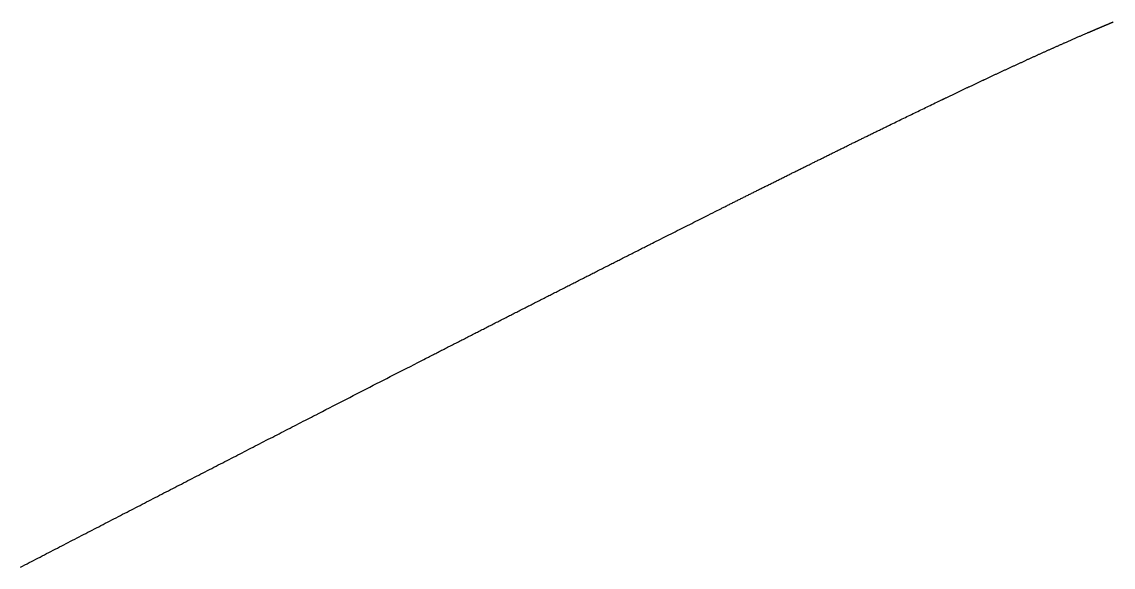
# Model space of a CAD drawing. Header units: millimetres. Extents: x 0 to 2438, y 0 to 1219.
# Drawn here: x 925.7966 to 925.9769, y 180.8566 to 180.9467 of the extents above; entities that cross this region are included whole.
import ezdxf

# ---------------------------------------------------------------- set-up
doc = ezdxf.new("R2010")
doc.units = ezdxf.units.MM
doc.layers.add('TEST_CUT_FIRST', color=1, linetype='Continuous')

msp = doc.modelspace()

# ---------------------------------------------------------------- linework, layer by layer
at = {"layer": 'TEST_CUT_FIRST'}
msp.add_lwpolyline([(925.79634, 180.85655), (925.7967, 180.85674), (925.79706, 180.85693), (925.79742, 180.85711), (925.79778, 180.8573), (925.79814, 180.85748), (925.7985, 180.85767), (925.79886, 180.85786), (925.79921, 180.85804), (925.79957, 180.85823), (925.79993, 180.85841), (925.80029, 180.8586), (925.80065, 180.85879), (925.80101, 180.85897), (925.80137, 180.85916), (925.80173, 180.85934), (925.80209, 180.85953), (925.80245, 180.85972), (925.80281, 180.8599), (925.80317, 180.86009), (925.80352, 180.86027), (925.80388, 180.86046), (925.80424, 180.86064), (925.8046, 180.86083), (925.80496, 180.86102), (925.80532, 180.8612), (925.80568, 180.86139), (925.80604, 180.86157), (925.8064, 180.86176), (925.80676, 180.86194), (925.80712, 180.86213), (925.80748, 180.86232), (925.80784, 180.8625), (925.80819, 180.86269), (925.80855, 180.86287), (925.80891, 180.86306), (925.80927, 180.86324), (925.80963, 180.86343), (925.80999, 180.86362), (925.81035, 180.8638), (925.81071, 180.86399), (925.81107, 180.86417), (925.81143, 180.86436), (925.81179, 180.86454), (925.81215, 180.86473), (925.81251, 180.86492), (925.81286, 180.8651), (925.81322, 180.86529), (925.81358, 180.86547), (925.81394, 180.86566), (925.8143, 180.86584), (925.81466, 180.86603), (925.81502, 180.86621), (925.81538, 180.8664), (925.81574, 180.86658), (925.8161, 180.86677), (925.81646, 180.86696), (925.81682, 180.86714), (925.81718, 180.86733), (925.81753, 180.86751), (925.81789, 180.8677), (925.81825, 180.86788), (925.81861, 180.86807), (925.81897, 180.86825), (925.81933, 180.86844), (925.81969, 180.86862), (925.82005, 180.86881), (925.82041, 180.86899), (925.82077, 180.86918), (925.82113, 180.86937), (925.82149, 180.86955), (925.82185, 180.86974), (925.8222, 180.86992), (925.82256, 180.87011), (925.82292, 180.87029), (925.82328, 180.87048), (925.82364, 180.87066), (925.824, 180.87085), (925.82436, 180.87103), (925.82472, 180.87122), (925.82508, 180.8714), (925.82544, 180.87159), (925.8258, 180.87177), (925.82616, 180.87196), (925.82651, 180.87214), (925.82687, 180.87233), (925.82723, 180.87251), (925.82759, 180.8727), (925.82795, 180.87288), (925.82831, 180.87307), (925.82867, 180.87325), (925.82903, 180.87344), (925.82939, 180.87362), (925.82975, 180.87381), (925.83011, 180.87399), (925.83047, 180.87418), (925.83082, 180.87436), (925.83118, 180.87455), (925.83154, 180.87473), (925.8319, 180.87492), (925.83226, 180.8751), (925.83262, 180.87529), (925.83298, 180.87547), (925.83334, 180.87566), (925.8337, 180.87584), (925.83406, 180.87603), (925.83442, 180.87621), (925.83478, 180.8764), (925.83513, 180.87658), (925.83549, 180.87677), (925.83585, 180.87695), (925.83621, 180.87714), (925.83657, 180.87732), (925.83693, 180.87751), (925.83729, 180.87769), (925.83765, 180.87788), (925.83801, 180.87806), (925.83837, 180.87825), (925.83873, 180.87843), (925.83908, 180.87861), (925.83944, 180.8788), (925.8398, 180.87898), (925.84016, 180.87917), (925.84052, 180.87935), (925.84088, 180.87954), (925.84124, 180.87972), (925.84159, 180.8799), (925.84195, 180.88009), (925.84232, 180.88028), (925.84269, 180.88047), (925.84305, 180.88065), (925.84341, 180.88084), (925.84375, 180.88101), (925.84408, 180.88118), (925.84441, 180.88135), (925.84477, 180.88154), (925.84519, 180.88175), (925.84569, 180.88201), (925.84624, 180.88229), (925.84682, 180.88259), (925.84741, 180.88289), (925.84799, 180.88319), (925.84854, 180.88347), (925.84909, 180.88375), (925.84964, 180.88404), (925.85019, 180.88432), (925.85075, 180.8846), (925.8513, 180.88489), (925.85186, 180.88518), (925.85242, 180.88546), (925.85298, 180.88575), (925.85353, 180.88603), (925.85409, 180.88632), (925.85464, 180.8866), (925.85519, 180.88689), (925.85575, 180.88717), (925.85631, 180.88746), (925.85687, 180.88774), (925.85743, 180.88803), (925.85799, 180.88831), (925.85853, 180.8886), (925.85907, 180.88887), (925.85961, 180.88915), (925.86017, 180.88943), (925.86076, 180.88973), (925.86137, 180.89005), (925.86198, 180.89036), (925.86254, 180.89064), (925.86298, 180.89087), (925.86329, 180.89103), (925.86349, 180.89113), (925.86363, 180.89121), (925.86377, 180.89127), (925.86394, 180.89136), (925.86413, 180.89146), (925.86434, 180.89157), (925.86456, 180.89168), (925.86476, 180.89178), (925.86496, 180.89188), (925.86515, 180.89198), (925.86534, 180.89208), (925.86554, 180.89218), (925.86574, 180.89228), (925.86593, 180.89238), (925.86613, 180.89248), (925.86633, 180.89258), (925.86653, 180.89268), (925.86672, 180.89279), (925.86692, 180.89289), (925.86712, 180.89299), (925.86731, 180.89309), (925.86751, 180.89319), (925.86771, 180.89329), (925.8679, 180.89339), (925.8681, 180.89349), (925.8683, 180.89359), (925.86849, 180.89369), (925.86869, 180.89379), (925.86889, 180.89389), (925.86909, 180.89399), (925.86928, 180.89409), (925.86948, 180.89419), (925.86968, 180.89429), (925.86987, 180.89439), (925.87007, 180.8945), (925.87027, 180.8946), (925.87046, 180.8947), (925.87066, 180.8948), (925.87086, 180.8949), (925.87105, 180.895), (925.87125, 180.8951), (925.87145, 180.8952), (925.87164, 180.8953), (925.87184, 180.8954), (925.87204, 180.8955), (925.87224, 180.8956), (925.87243, 180.8957), (925.87263, 180.8958), (925.87283, 180.8959), (925.87302, 180.896), (925.87322, 180.8961), (925.87342, 180.8962), (925.87361, 180.8963), (925.87381, 180.8964), (925.87401, 180.8965), (925.8742, 180.8966), (925.8744, 180.89671), (925.8746, 180.89681), (925.87479, 180.89691), (925.87499, 180.89701), (925.87519, 180.89711), (925.87539, 180.89721), (925.87558, 180.89731), (925.87578, 180.89741), (925.87598, 180.89751), (925.87617, 180.89761), (925.87637, 180.89771), (925.87657, 180.89781), (925.87676, 180.89791), (925.87696, 180.89801), (925.87716, 180.89811), (925.87735, 180.89821), (925.87755, 180.89831), (925.87775, 180.89841), (925.87794, 180.89851), (925.87814, 180.89861), (925.87834, 180.89871), (925.87853, 180.89881), (925.87873, 180.89891), (925.87893, 180.89901), (925.87912, 180.89911), (925.87932, 180.89921), (925.87952, 180.89931), (925.87971, 180.89941), (925.87991, 180.89951), (925.88011, 180.89961), (925.8803, 180.89971), (925.8805, 180.89981), (925.8807, 180.89991), (925.8809, 180.90001), (925.88109, 180.90011), (925.88129, 180.90021), (925.88149, 180.90031), (925.88168, 180.90041), (925.88188, 180.90051), (925.88208, 180.90061), (925.88227, 180.90071), (925.88247, 180.90081), (925.88267, 180.90091), (925.88286, 180.90101), (925.88306, 180.90111), (925.88326, 180.90121), (925.88345, 180.90131), (925.88365, 180.90142), (925.88385, 180.90152), (925.88404, 180.90162), (925.88424, 180.90172), (925.88444, 180.90182), (925.88463, 180.90192), (925.88483, 180.90201), (925.88503, 180.90211), (925.88522, 180.90221), (925.88542, 180.90231), (925.88562, 180.90241), (925.88581, 180.90251), (925.88601, 180.90261), (925.88621, 180.90271), (925.8864, 180.90281), (925.8866, 180.90291), (925.8868, 180.90301), (925.88699, 180.90311), (925.88719, 180.90321), (925.88739, 180.90331), (925.88758, 180.90341), (925.88778, 180.90351), (925.88798, 180.90361), (925.88817, 180.90371), (925.88837, 180.90381), (925.88857, 180.90391), (925.88876, 180.90401), (925.88896, 180.90411), (925.88916, 180.90421), (925.88935, 180.90431), (925.88955, 180.90441), (925.88975, 180.90451), (925.88994, 180.90461), (925.89014, 180.90471), (925.89034, 180.90481), (925.89053, 180.90491), (925.89073, 180.90501), (925.89093, 180.90511), (925.89112, 180.90521), (925.89132, 180.90531), (925.89151, 180.90541), (925.89171, 180.90551), (925.89191, 180.90561), (925.8921, 180.90571), (925.8923, 180.90581), (925.8925, 180.90591), (925.89269, 180.90601), (925.89289, 180.90611), (925.89309, 180.90621), (925.89328, 180.90631), (925.89348, 180.9064), (925.89368, 180.9065), (925.89387, 180.9066), (925.89407, 180.9067), (925.89427, 180.9068), (925.89446, 180.9069), (925.89466, 180.907), (925.89486, 180.9071), (925.89505, 180.9072), (925.89525, 180.9073), (925.89544, 180.9074), (925.89564, 180.9075), (925.89584, 180.9076), (925.89603, 180.9077), (925.89623, 180.9078), (925.89643, 180.9079), (925.89662, 180.908), (925.89682, 180.90809), (925.89702, 180.90819), (925.89721, 180.90829), (925.89741, 180.90839), (925.8976, 180.90849), (925.8978, 180.90859), (925.898, 180.90869), (925.89819, 180.90879), (925.89839, 180.90889), (925.89858, 180.90899), (925.89878, 180.90909), (925.89898, 180.90919), (925.89918, 180.90929), (925.89938, 180.90939), (925.89958, 180.90949), (925.89978, 180.90959), (925.89996, 180.90968), (925.90013, 180.90977), (925.90031, 180.90986), (925.9005, 180.90996), (925.90075, 180.91008), (925.90104, 180.91023), (925.90139, 180.9104), (925.90175, 180.91059), (925.90212, 180.91077), (925.90247, 180.91095), (925.90282, 180.91112), (925.90315, 180.91129), (925.90349, 180.91146), (925.90383, 180.91163), (925.90417, 180.91181), (925.90452, 180.91198), (925.90486, 180.91216), (925.90521, 180.91233), (925.90555, 180.9125), (925.90589, 180.91267), (925.90623, 180.91285), (925.90658, 180.91302), (925.90692, 180.91319), (925.90726, 180.91336), (925.9076, 180.91354), (925.90795, 180.91371), (925.9083, 180.91388), (925.90864, 180.91406), (925.90898, 180.91423), (925.90931, 180.91439), (925.90965, 180.91456), (925.90999, 180.91473), (925.91035, 180.91491), (925.91072, 180.9151), (925.9111, 180.91529), (925.91144, 180.91546), (925.91172, 180.9156), (925.91193, 180.91571), (925.91207, 180.91578), (925.91219, 180.91584), (925.91231, 180.9159), (925.91244, 180.91596), (925.91258, 180.91604), (925.91274, 180.91611), (925.91289, 180.91619), (925.91304, 180.91627), (925.91319, 180.91634), (925.91333, 180.91641), (925.91348, 180.91649), (925.91362, 180.91656), (925.91377, 180.91663), (925.91392, 180.91671), (925.91407, 180.91678), (925.91421, 180.91685), (925.91436, 180.91693), (925.91451, 180.917), (925.91465, 180.91707), (925.9148, 180.91715), (925.91494, 180.91722), (925.91509, 180.91729), (925.91524, 180.91737), (925.91538, 180.91744), (925.91553, 180.91751), (925.91568, 180.91759), (925.91582, 180.91766), (925.91597, 180.91773), (925.91612, 180.91781), (925.91626, 180.91788), (925.91641, 180.91795), (925.91656, 180.91803), (925.9167, 180.9181), (925.91685, 180.91817), (925.917, 180.91825), (925.91714, 180.91832), (925.91729, 180.91839), (925.91744, 180.91847), (925.91758, 180.91854), (925.91773, 180.91861), (925.91788, 180.91869), (925.91802, 180.91876), (925.91817, 180.91883), (925.91831, 180.9189), (925.91846, 180.91898), (925.91861, 180.91905), (925.91875, 180.91912), (925.9189, 180.9192), (925.91905, 180.91927), (925.91919, 180.91934), (925.91934, 180.91942), (925.91949, 180.91949), (925.91963, 180.91956), (925.91978, 180.91964), (925.91993, 180.91971), (925.92007, 180.91978), (925.92022, 180.91985), (925.92036, 180.91993), (925.92051, 180.92), (925.92066, 180.92007), (925.9208, 180.92015), (925.92095, 180.92022), (925.9211, 180.92029), (925.92124, 180.92037), (925.92139, 180.92044), (925.92154, 180.92051), (925.92168, 180.92058), (925.92183, 180.92066), (925.92197, 180.92073), (925.92212, 180.9208), (925.92227, 180.92088), (925.92241, 180.92095), (925.92256, 180.92102), (925.92271, 180.92109), (925.92285, 180.92117), (925.923, 180.92124), (925.92314, 180.92131), (925.92329, 180.92138), (925.92344, 180.92146), (925.92358, 180.92153), (925.92373, 180.9216), (925.92387, 180.92168), (925.92402, 180.92175), (925.92417, 180.92182), (925.92431, 180.92189), (925.92446, 180.92197), (925.92461, 180.92204), (925.92475, 180.92211), (925.9249, 180.92218), (925.92504, 180.92226), (925.92519, 180.92233), (925.92534, 180.9224), (925.92548, 180.92247), (925.92563, 180.92255), (925.92577, 180.92262), (925.92592, 180.92269), (925.92607, 180.92276), (925.92621, 180.92284), (925.92636, 180.92291), (925.9265, 180.92298), (925.92665, 180.92305), (925.9268, 180.92313), (925.92694, 180.9232), (925.92709, 180.92327), (925.92723, 180.92334), (925.92738, 180.92341), (925.92752, 180.92349), (925.92767, 180.92356), (925.92782, 180.92363), (925.92796, 180.9237), (925.92811, 180.92378), (925.92825, 180.92385), (925.9284, 180.92392), (925.92855, 180.92399), (925.92869, 180.92406), (925.92884, 180.92414), (925.92898, 180.92421), (925.92913, 180.92428), (925.92927, 180.92435), (925.92942, 180.92442), (925.92957, 180.9245), (925.92971, 180.92457), (925.92986, 180.92464), (925.93, 180.92471), (925.93015, 180.92479), (925.9303, 180.92486), (925.93044, 180.92493), (925.93059, 180.925), (925.93073, 180.92507), (925.93088, 180.92514), (925.93102, 180.92522), (925.93117, 180.92529), (925.93131, 180.92536), (925.93146, 180.92543), (925.9316, 180.9255), (925.93175, 180.92558), (925.9319, 180.92565), (925.93204, 180.92572), (925.93219, 180.92579), (925.93233, 180.92586), (925.93248, 180.92593), (925.93262, 180.92601), (925.93277, 180.92608), (925.93291, 180.92615), (925.93306, 180.92622), (925.9332, 180.92629), (925.93335, 180.92636), (925.9335, 180.92643), (925.93364, 180.92651), (925.93379, 180.92658), (925.93393, 180.92665), (925.93408, 180.92672), (925.93422, 180.92679), (925.93437, 180.92686), (925.93451, 180.92693), (925.93466, 180.92701), (925.9348, 180.92708), (925.93495, 180.92715), (925.93509, 180.92722), (925.93524, 180.92729), (925.93538, 180.92736), (925.93553, 180.92743), (925.93567, 180.9275), (925.93582, 180.92758), (925.93596, 180.92765), (925.93611, 180.92772), (925.93625, 180.92779), (925.9364, 180.92786), (925.93654, 180.92793), (925.93669, 180.928), (925.93683, 180.92807), (925.93698, 180.92814), (925.93712, 180.92821), (925.93727, 180.92829), (925.93741, 180.92836), (925.93756, 180.92843), (925.9377, 180.9285), (925.93785, 180.92857), (925.93799, 180.92864), (925.93813, 180.92871), (925.93828, 180.92878), (925.93842, 180.92885), (925.93857, 180.92892), (925.93872, 180.929), (925.93887, 180.92907), (925.93901, 180.92914), (925.93915, 180.92921), (925.93927, 180.92927), (925.9394, 180.92933), (925.93955, 180.9294), (925.93973, 180.92949), (925.93995, 180.9296), (925.94021, 180.92972), (925.94048, 180.92986), (925.94076, 180.92999), (925.94102, 180.93012), (925.94128, 180.93025), (925.94154, 180.93037), (925.94179, 180.93049), (925.94204, 180.93062), (925.9423, 180.93074), (925.94256, 180.93087), (925.94282, 180.93099), (925.94308, 180.93112), (925.94333, 180.93124), (925.94359, 180.93137), (925.94385, 180.93149), (925.9441, 180.93161), (925.94436, 180.93174), (925.94462, 180.93186), (925.94487, 180.93199), (925.94513, 180.93211), (925.94539, 180.93224), (925.94565, 180.93236), (925.9459, 180.93248), (925.94615, 180.9326), (925.9464, 180.93273), (925.94666, 180.93285), (925.94693, 180.93298), (925.94721, 180.93311), (925.94749, 180.93325), (925.94774, 180.93337), (925.94796, 180.93347), (925.94811, 180.93355), (925.94823, 180.9336), (925.94832, 180.93365), (925.94841, 180.93369), (925.94851, 180.93374), (925.94862, 180.93379), (925.94874, 180.93385), (925.94886, 180.9339), (925.94897, 180.93396), (925.94908, 180.93401), (925.9492, 180.93407), (925.94931, 180.93412), (925.94942, 180.93417), (925.94953, 180.93423), (925.94964, 180.93428), (925.94976, 180.93434), (925.94987, 180.93439), (925.94998, 180.93444), (925.95009, 180.9345), (925.95021, 180.93455), (925.95032, 180.9346), (925.95043, 180.93466), (925.95054, 180.93471), (925.95066, 180.93477), (925.95077, 180.93482), (925.95088, 180.93487), (925.95099, 180.93493), (925.95111, 180.93498), (925.95122, 180.93503), (925.95133, 180.93509), (925.95144, 180.93514), (925.95156, 180.93519), (925.95167, 180.93525), (925.95178, 180.9353), (925.95189, 180.93535), (925.952, 180.93541), (925.95211, 180.93546), (925.95223, 180.93551), (925.95234, 180.93557), (925.95245, 180.93562), (925.95256, 180.93567), (925.95267, 180.93573), (925.95279, 180.93578), (925.9529, 180.93583), (925.95301, 180.93589), (925.95312, 180.93594), (925.95323, 180.93599), (925.95334, 180.93604), (925.95346, 180.9361), (925.95357, 180.93615), (925.95368, 180.9362), (925.95379, 180.93626), (925.9539, 180.93631), (925.95401, 180.93636), (925.95413, 180.93641), (925.95424, 180.93647), (925.95435, 180.93652), (925.95446, 180.93657), (925.95457, 180.93663), (925.95468, 180.93668), (925.9548, 180.93673), (925.95491, 180.93678), (925.95502, 180.93684), (925.95513, 180.93689), (925.95524, 180.93694), (925.95535, 180.93699), (925.95546, 180.93704), (925.95557, 180.9371), (925.95568, 180.93715), (925.9558, 180.9372), (925.95591, 180.93725), (925.95602, 180.93731), (925.95613, 180.93736), (925.95624, 180.93741), (925.95635, 180.93746), (925.95646, 180.93751), (925.95657, 180.93757), (925.95668, 180.93762), (925.95679, 180.93767), (925.9569, 180.93772), (925.95701, 180.93777), (925.95712, 180.93782), (925.95723, 180.93788), (925.95734, 180.93793), (925.95746, 180.93798), (925.95757, 180.93803), (925.95768, 180.93808), (925.95779, 180.93813), (925.9579, 180.93819), (925.95801, 180.93824), (925.95812, 180.93829), (925.95823, 180.93834), (925.95834, 180.93839), (925.95845, 180.93844), (925.95856, 180.9385), (925.95867, 180.93855), (925.95878, 180.9386), (925.95889, 180.93865), (925.959, 180.9387), (925.95911, 180.93875), (925.95922, 180.9388), (925.95933, 180.93885), (925.95944, 180.9389), (925.95955, 180.93895), (925.95965, 180.939), (925.95976, 180.93905), (925.95987, 180.93911), (925.95998, 180.93916), (925.96009, 180.93921), (925.9602, 180.93926), (925.96031, 180.93931), (925.96042, 180.93936), (925.96053, 180.93941), (925.96064, 180.93946), (925.96075, 180.93951), (925.96086, 180.93956), (925.96097, 180.93961), (925.96107, 180.93966), (925.96118, 180.93971), (925.96129, 180.93976), (925.9614, 180.93981), (925.96151, 180.93986), (925.96162, 180.93991), (925.96173, 180.93996), (925.96184, 180.94001), (925.96195, 180.94006), (925.96205, 180.94011), (925.96216, 180.94016), (925.96227, 180.94021), (925.96238, 180.94026), (925.96249, 180.94031), (925.96259, 180.94036), (925.9627, 180.94041), (925.96281, 180.94046), (925.96292, 180.94051), (925.96302, 180.94055), (925.96313, 180.9406), (925.96324, 180.94065), (925.96334, 180.9407), (925.96345, 180.94075), (925.96356, 180.9408), (925.96367, 180.94085), (925.96377, 180.9409), (925.96388, 180.94095), (925.96399, 180.94099), (925.96409, 180.94104), (925.9642, 180.94109), (925.96431, 180.94114), (925.96442, 180.94119), (925.96452, 180.94124), (925.96463, 180.94129), (925.96474, 180.94133), (925.96484, 180.94138), (925.96495, 180.94143), (925.96506, 180.94148), (925.96516, 180.94153), (925.96527, 180.94158), (925.96538, 180.94162), (925.96548, 180.94167), (925.96559, 180.94172), (925.9657, 180.94177), (925.9658, 180.94181), (925.9659, 180.94186), (925.96601, 180.94191), (925.96611, 180.94196), (925.96622, 180.942), (925.96632, 180.94205), (925.96643, 180.9421), (925.96653, 180.94214), (925.96664, 180.94219), (925.96674, 180.94224), (925.96685, 180.94228), (925.96695, 180.94233), (925.96705, 180.94238), (925.96716, 180.94242), (925.96726, 180.94247), (925.96737, 180.94252), (925.96747, 180.94256), (925.96758, 180.94261), (925.96768, 180.94266), (925.96778, 180.9427), (925.96789, 180.94275), (925.96799, 180.9428), (925.9681, 180.94284), (925.9682, 180.94289), (925.9683, 180.94293), (925.96841, 180.94298), (925.96851, 180.94303), (925.96861, 180.94307), (925.96871, 180.94312), (925.96882, 180.94316), (925.96893, 180.94321), (925.96904, 180.94326), (925.96916, 180.94331), (925.96928, 180.94337), (925.9694, 180.94342), (925.96953, 180.94347), (925.96964, 180.94353), (925.96976, 180.94358), (925.96988, 180.94363), (925.97, 180.94368), (925.97012, 180.94374), (925.97024, 180.94379), (925.97036, 180.94384), (925.97048, 180.94389), (925.9706, 180.94395), (925.97072, 180.944), (925.97084, 180.94405), (925.97095, 180.9441), (925.97107, 180.94415), (925.97119, 180.94421), (925.97131, 180.94426), (925.97143, 180.94431), (925.97155, 180.94436), (925.97167, 180.94441), (925.97179, 180.94446), (925.9719, 180.94451), (925.97201, 180.94456), (925.97213, 180.94461), (925.97226, 180.94467), (925.97239, 180.94473), (925.97253, 180.94478), (925.97264, 180.94484), (925.97273, 180.94487), (925.97278, 180.94489), (925.9728, 180.9449), (925.97281, 180.94491), (925.97283, 180.94492), (925.97285, 180.94492), (925.97287, 180.94493), (925.97289, 180.94494), (925.97291, 180.94495), (925.97293, 180.94496), (925.97295, 180.94496), (925.97296, 180.94497), (925.97298, 180.94498), (925.973, 180.94499), (925.97302, 180.945), (925.97303, 180.945), (925.97305, 180.94501), (925.97307, 180.94502), (925.97309, 180.94503), (925.97311, 180.94503), (925.97312, 180.94504), (925.97314, 180.94505), (925.97316, 180.94506), (925.97318, 180.94506), (925.97319, 180.94507), (925.97321, 180.94508), (925.97323, 180.94509), (925.97325, 180.94509), (925.97327, 180.9451), (925.97328, 180.94511), (925.9733, 180.94512), (925.97332, 180.94513), (925.97334, 180.94513), (925.97335, 180.94514), (925.97337, 180.94515), (925.97339, 180.94516), (925.97341, 180.94516), (925.97342, 180.94517), (925.97344, 180.94518), (925.97346, 180.94519), (925.97348, 180.94519), (925.9735, 180.9452), (925.97351, 180.94521), (925.97353, 180.94522), (925.97355, 180.94522), (925.97357, 180.94523), (925.97358, 180.94524), (925.9736, 180.94525), (925.97362, 180.94525), (925.97364, 180.94526), (925.97365, 180.94527), (925.97367, 180.94528), (925.97369, 180.94528), (925.97371, 180.94529), (925.97373, 180.9453), (925.97374, 180.94531), (925.97376, 180.94532), (925.97378, 180.94532), (925.9738, 180.94533), (925.97381, 180.94534), (925.97383, 180.94535), (925.97385, 180.94535), (925.97387, 180.94536), (925.97388, 180.94537), (925.9739, 180.94538), (925.97392, 180.94538), (925.97394, 180.94539), (925.97395, 180.9454), (925.97397, 180.94541), (925.97399, 180.94541), (925.97401, 180.94542), (925.97402, 180.94543), (925.97404, 180.94544), (925.97406, 180.94544), (925.97408, 180.94545), (925.97409, 180.94546), (925.97411, 180.94547), (925.97413, 180.94547), (925.97415, 180.94548), (925.97417, 180.94549), (925.97418, 180.9455), (925.9742, 180.9455), (925.97422, 180.94551), (925.97424, 180.94552), (925.97425, 180.94553), (925.97427, 180.94553), (925.97429, 180.94554), (925.97431, 180.94555), (925.97432, 180.94556), (925.97434, 180.94556), (925.97436, 180.94557), (925.97438, 180.94558), (925.97439, 180.94559), (925.97441, 180.94559), (925.97443, 180.9456), (925.97445, 180.94561), (925.97446, 180.94562), (925.97448, 180.94562), (925.9745, 180.94563), (925.97452, 180.94564), (925.97453, 180.94565), (925.97455, 180.94565), (925.97457, 180.94566), (925.97459, 180.94567), (925.9746, 180.94568), (925.97462, 180.94568), (925.97464, 180.94569), (925.97466, 180.9457), (925.97467, 180.9457), (925.97469, 180.94571), (925.97471, 180.94572), (925.97473, 180.94573), (925.97474, 180.94573), (925.97476, 180.94574), (925.97478, 180.94575), (925.9748, 180.94576), (925.97481, 180.94576), (925.97483, 180.94577), (925.97485, 180.94578), (925.97486, 180.94579), (925.97488, 180.94579), (925.9749, 180.9458), (925.97492, 180.94581), (925.97493, 180.94582), (925.97495, 180.94582), (925.97497, 180.94583), (925.97499, 180.94584), (925.975, 180.94585), (925.97502, 180.94585), (925.97504, 180.94586), (925.97506, 180.94587), (925.97507, 180.94588), (925.97509, 180.94588), (925.97511, 180.94589), (925.97513, 180.9459), (925.97514, 180.9459), (925.97516, 180.94591), (925.97518, 180.94592), (925.9752, 180.94593), (925.97521, 180.94593), (925.97523, 180.94594), (925.97525, 180.94595), (925.97526, 180.94596), (925.97528, 180.94596), (925.9753, 180.94597), (925.97532, 180.94598), (925.97533, 180.94599), (925.97535, 180.94599), (925.97537, 180.946), (925.97539, 180.94601), (925.9754, 180.94602), (925.97542, 180.94602), (925.97544, 180.94603), (925.97546, 180.94604), (925.97547, 180.94604), (925.97549, 180.94605), (925.97551, 180.94606), (925.97552, 180.94607), (925.97554, 180.94607), (925.97556, 180.94608), (925.97558, 180.94609), (925.97559, 180.9461), (925.97561, 180.9461), (925.97563, 180.94611), (925.97565, 180.94612), (925.97566, 180.94613), (925.97568, 180.94613), (925.9757, 180.94614), (925.97571, 180.94615), (925.97573, 180.94615), (925.97575, 180.94616), (925.97577, 180.94617), (925.97578, 180.94618), (925.9758, 180.94618), (925.97582, 180.94619), (925.97584, 180.9462), (925.97585, 180.94621), (925.97587, 180.94621), (925.97589, 180.94622), (925.9759, 180.94623), (925.97592, 180.94623), (925.97594, 180.94624), (925.97596, 180.94625), (925.97597, 180.94626), (925.97599, 180.94626), (925.97601, 180.94627), (925.97602, 180.94628), (925.97604, 180.94628), (925.97605, 180.94629), (925.97607, 180.9463), (925.97609, 180.94631), (925.97613, 180.94632), (925.97616, 180.94634), (925.97621, 180.94635), (925.97625, 180.94637), (925.97629, 180.94639), (925.97633, 180.94641), (925.97637, 180.94642), (925.9764, 180.94644), (925.97644, 180.94645), (925.97648, 180.94647), (925.97652, 180.94649), (925.97656, 180.9465), (925.9766, 180.94652), (925.97664, 180.94654), (925.97667, 180.94655), (925.97671, 180.94657), (925.97675, 180.94658), (925.97679, 180.9466), (925.97683, 180.94662), (925.97687, 180.94663), (925.97691, 180.94665)], dxfattribs=at)

doc.saveas('drawing.dxf')
